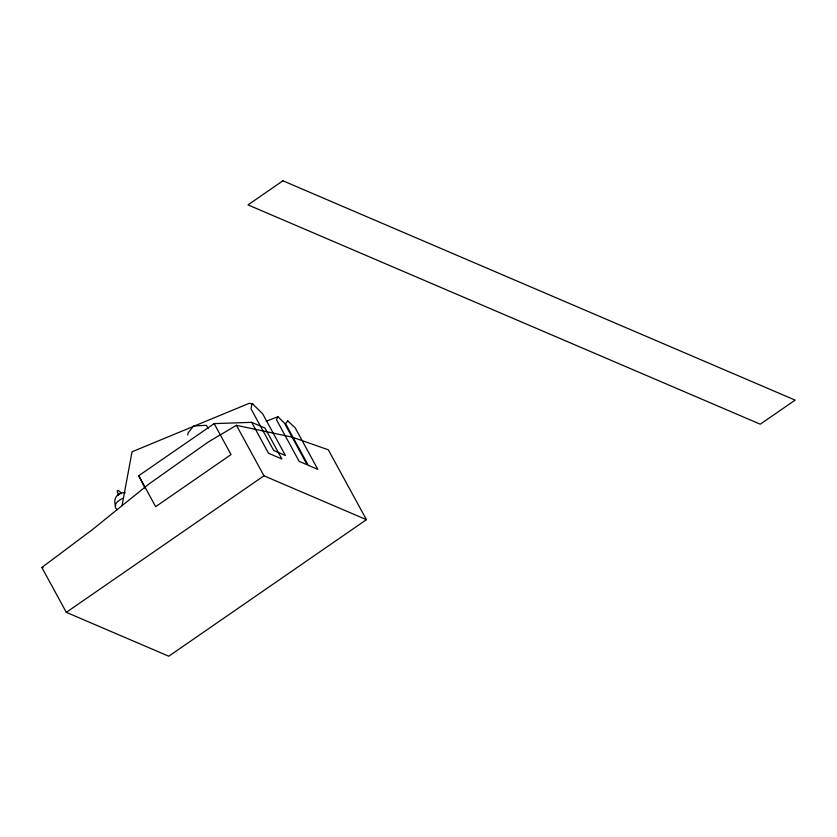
<?xml version="1.0" encoding="UTF-8"?>
<svg xmlns="http://www.w3.org/2000/svg" width="837" height="837" viewBox="0 0 837 837"><rect width="100%" height="100%" fill="white"/><g stroke="black" fill="none" stroke-linecap="round" stroke-linejoin="round"><path stroke-width="1.26" d="M187.729 435.062L188.043 433.022L193.546 425.981L206.404 425.311L208.246 428.68M122.056 505.517L132.037 451.792L249.342 403.267L252.795 404.03L262.703 413.876L285.386 455.474L273.709 450.484L251.027 408.874L251.885 404.062L252.795 404.03M277.968 416.742L276.503 419.787L299.186 461.386L307.2 464.817L284.517 423.219L277.968 416.742L266.145 421.22M41.85 567.476L91.756 530.124L148.892 484.048L208.246 442.009L236.442 425.322L292.165 437.123L328.324 449.804L366.418 519.672L168.771 656.208L66.311 612.349L41.85 567.476L43.137 567.695M145.021 488.17L138.754 475.709L214.157 423.627L251.675 422.329L264.994 428.031L281.87 458.99L268.551 453.288L251.675 422.329M66.311 612.349L263.958 475.803L366.418 519.672M123.374 498.015C119.283 499.982 111.509 504.638 117.107 509.785M125.226 492.847C118.31 491.35 112.336 499.145 115.757 505.454M236.442 425.322L263.958 475.803M214.157 423.627L231.033 454.585L155.64 506.667L138.754 475.709M117.452 492.083L118.456 495.253L119.053 494.133L120.915 493.558C120.779 491.005 115.987 489.268 117.452 492.083M287.729 420.927L285.543 423.658L308.225 465.257L317.819 469.369L295.137 427.759L287.729 420.927M282.896 180.792L248.014 204.887L760.268 424.202L795.15 400.107L282.896 180.792"/></g></svg>
